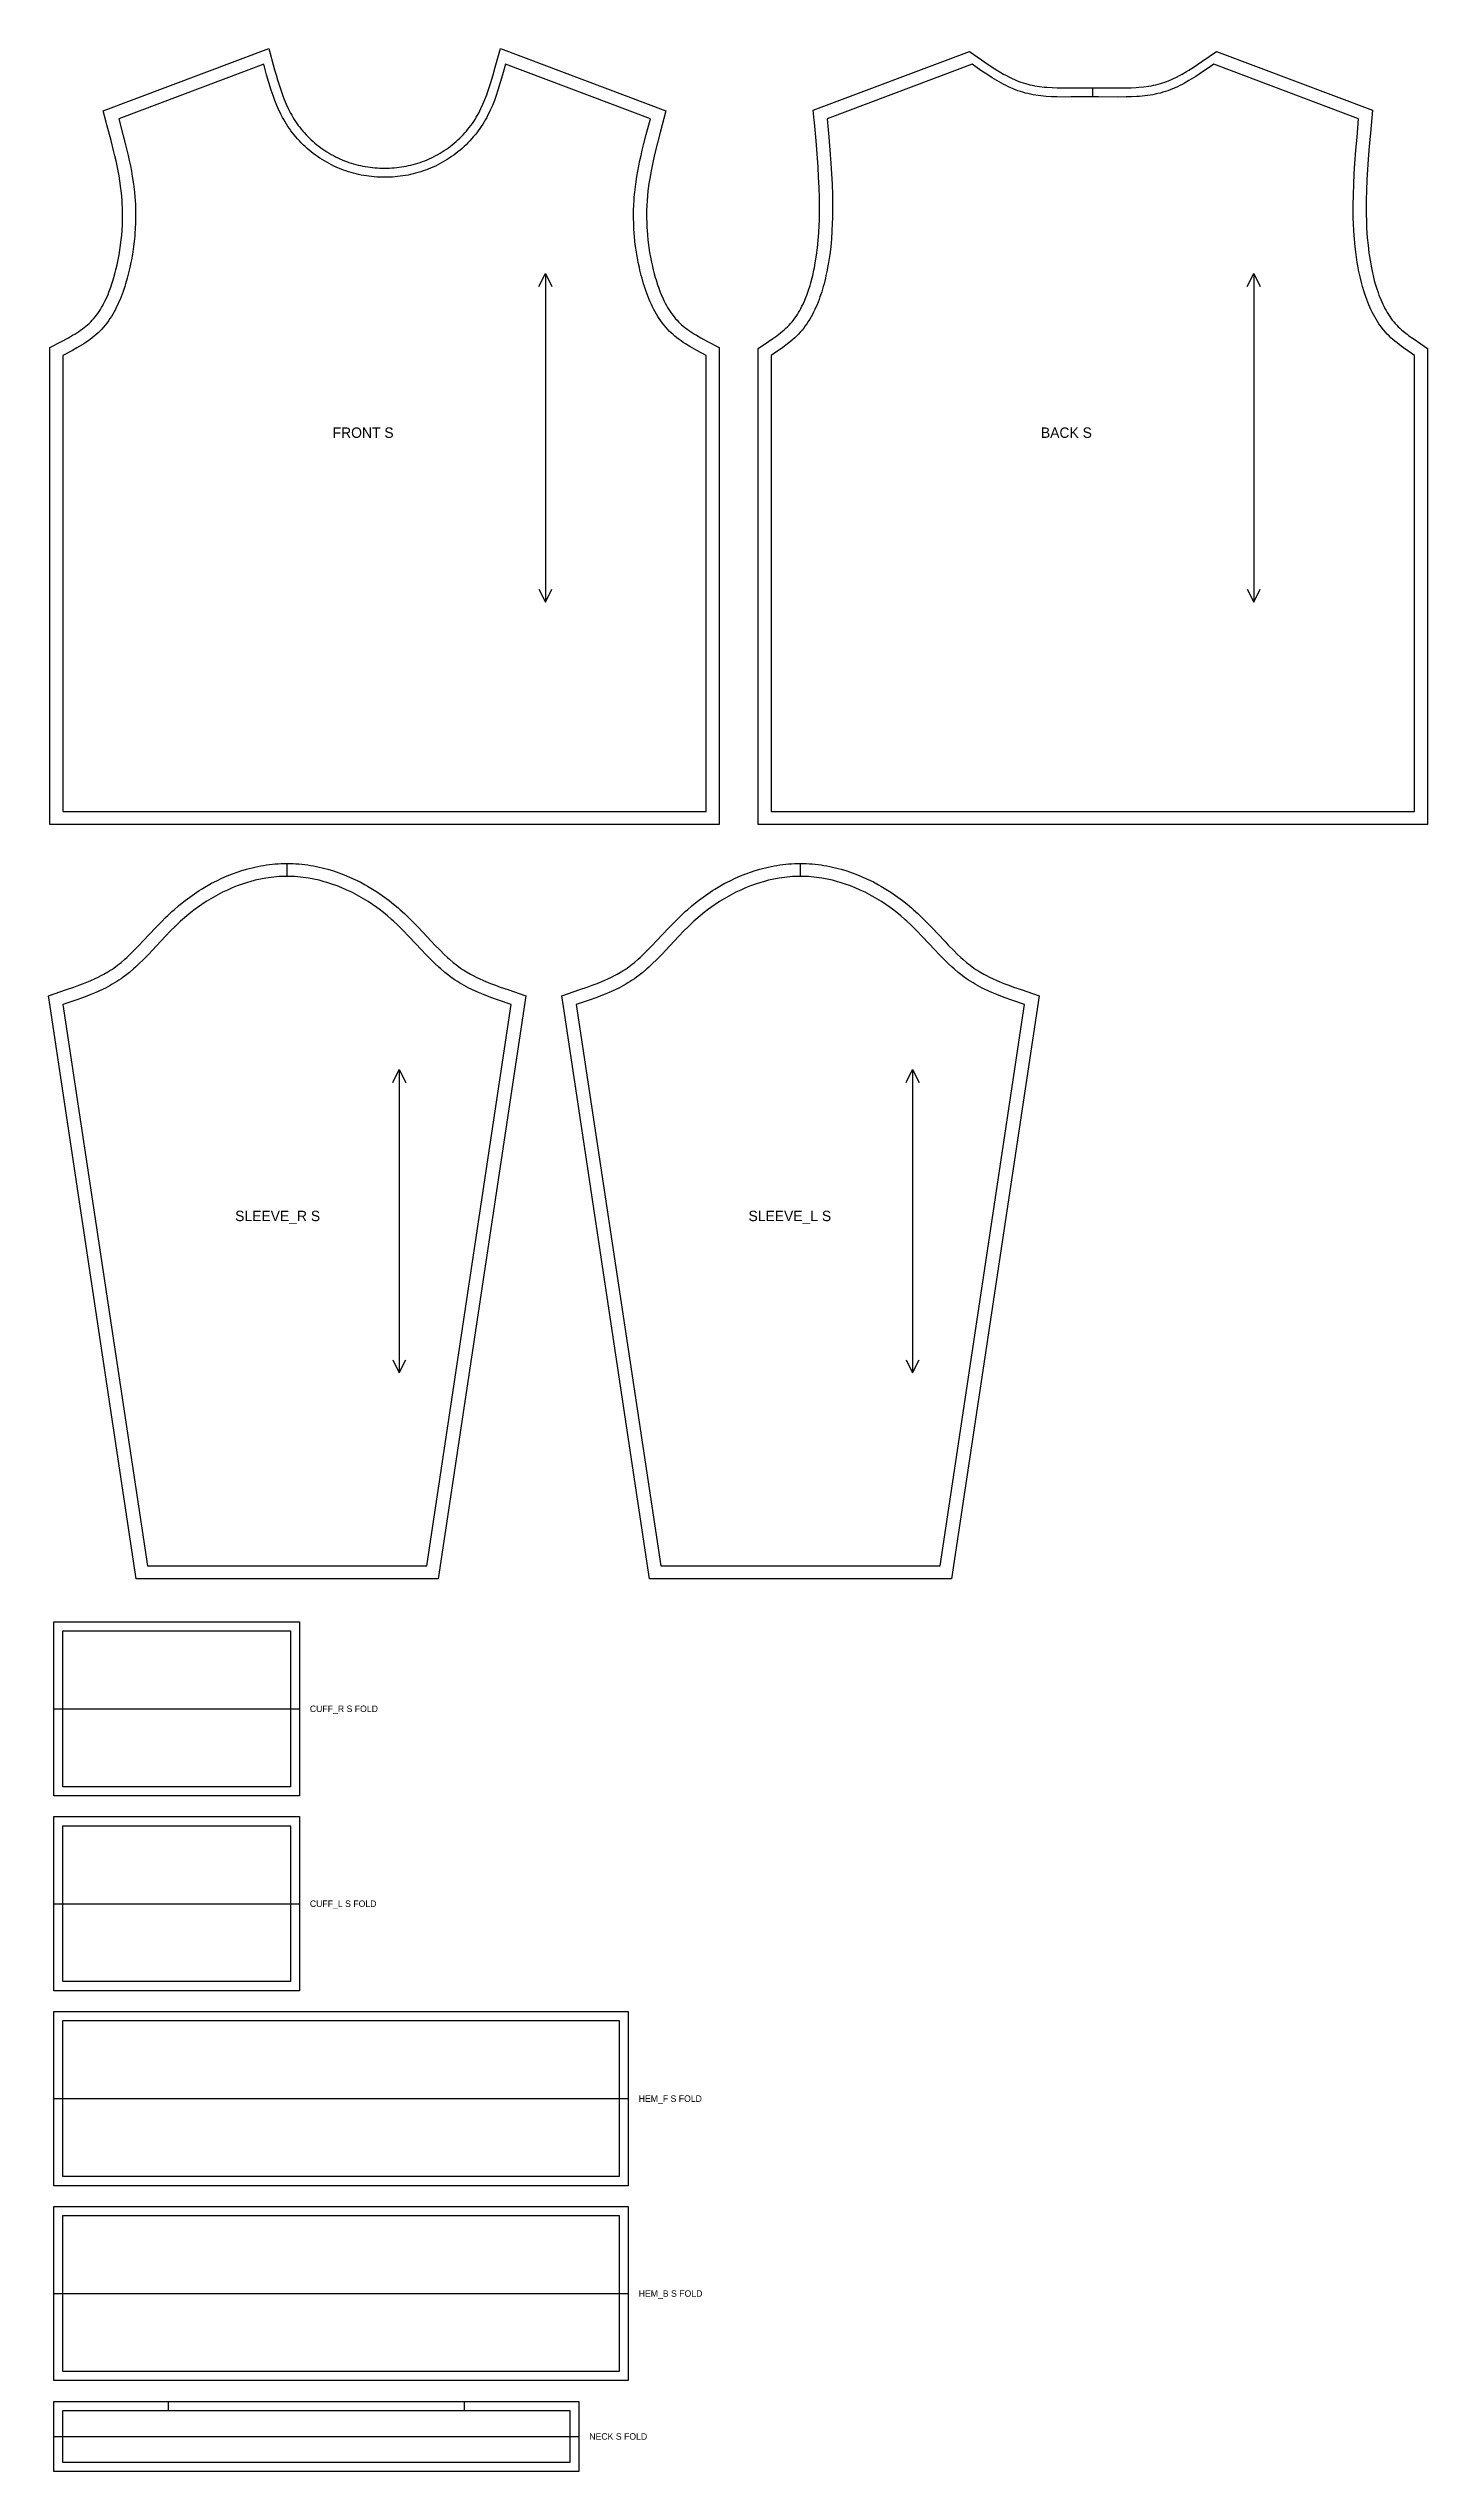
# Model space of a CAD drawing. Extents: x 24 to 1085, y 28 to 1893.
import ezdxf

# ---------------------------------------------------------------- set-up
doc = ezdxf.new("R2010")
doc.units = 0
for name, color, linetype in [('CUT', 7, 'CONTINUOUS'), ('FOLD', 6, 'CONTINUOUS'), ('GRAIN', 3, 'CONTINUOUS'), ('NOTCH', 1, 'CONTINUOUS'), ('SEW', 5, 'CONTINUOUS'), ('TEXT', 2, 'CONTINUOUS')]:
    doc.layers.add(name, color=color, linetype=linetype)

msp = doc.modelspace()

# ---------------------------------------------------------------- linework, layer by layer
at = {"layer": 'CUT'}
for points in [[(68.342, 1836.008), (65.993, 1844.763), (193.435, 1892.768), (197.905, 1876.423), (199.021, 1872.456), (200.167, 1868.535), (201.355, 1864.669), (202.598, 1860.867), (203.911, 1857.135), (205.306, 1853.481), (206.794, 1849.913), (208.389, 1846.437), (210.102, 1843.06), (211.007, 1841.409), (211.946, 1839.786), (212.921, 1838.189), (213.934, 1836.618), (214.974, 1835.092), (216.056, 1833.587), (217.179, 1832.104), (218.341, 1830.643), (219.542, 1829.207), (220.78, 1827.796), (222.055, 1826.412), (223.366, 1825.054), (224.71, 1823.724), (226.087, 1822.424), (227.497, 1821.154), (228.936, 1819.915), (230.406, 1818.709), (231.903, 1817.535), (233.428, 1816.396), (234.978, 1815.291), (236.553, 1814.223), (238.152, 1813.191), (239.773, 1812.198), (241.414, 1811.243), (243.075, 1810.327), (244.755, 1809.453), (246.452, 1808.619), (248.142, 1807.838), (249.85, 1807.096), (251.573, 1806.394), (253.312, 1805.733), (255.066, 1805.111), (256.832, 1804.53), (258.612, 1803.989), (260.403, 1803.487), (262.206, 1803.026), (264.018, 1802.605), (265.84, 1802.224), (267.67, 1801.883), (269.507, 1801.582), (271.351, 1801.322), (273.201, 1801.101), (275.055, 1800.921), (276.913, 1800.78), (278.773, 1800.68), (280.636, 1800.62), (282.5, 1800.6), (284.364, 1800.62), (286.227, 1800.68), (288.087, 1800.78), (289.945, 1800.921), (291.799, 1801.101), (293.649, 1801.322), (295.493, 1801.582), (297.33, 1801.883), (299.16, 1802.224), (300.982, 1802.605), (302.794, 1803.026), (304.597, 1803.487), (306.388, 1803.989), (308.168, 1804.53), (309.934, 1805.111), (311.688, 1805.733), (313.427, 1806.394), (315.15, 1807.096), (316.858, 1807.838), (318.548, 1808.619), (320.245, 1809.453), (321.925, 1810.327), (323.586, 1811.243), (325.227, 1812.198), (326.848, 1813.191), (328.447, 1814.223), (330.022, 1815.291), (331.572, 1816.396), (333.097, 1817.535), (334.594, 1818.709), (336.064, 1819.915), (337.503, 1821.154), (338.913, 1822.424), (340.29, 1823.724), (341.634, 1825.054), (342.945, 1826.412), (344.22, 1827.796), (345.458, 1829.207), (346.659, 1830.643), (347.821, 1832.104), (348.944, 1833.587), (350.026, 1835.092), (351.066, 1836.618), (352.079, 1838.189), (353.054, 1839.786), (353.993, 1841.409), (354.898, 1843.06), (356.611, 1846.437), (358.206, 1849.913), (359.694, 1853.481), (361.089, 1857.135), (361.755, 1858.991), (363.031, 1862.76), (364.245, 1866.595), (365.979, 1872.456), (367.647, 1878.421), (371.565, 1892.768), (499.007, 1844.763), (494.522, 1828.016), (492.456, 1820.081), (490.511, 1812.2), (489.163, 1806.323), (488.329, 1802.42), (487.554, 1798.529), (486.513, 1792.715), (485.91, 1788.852), (485.386, 1785), (485.156, 1783.078), (484.766, 1779.288), (484.466, 1775.544), (484.25, 1771.793), (484.119, 1768.036), (484.086, 1766.155), (484.081, 1762.388), (484.162, 1758.616), (484.328, 1754.837), (484.442, 1752.945), (484.736, 1749.158), (485.115, 1745.364), (485.579, 1741.565), (485.844, 1739.663), (486.437, 1735.856), (487.117, 1732.043), (487.883, 1728.225), (488.299, 1726.314), (489.21, 1722.431), (489.706, 1720.466), (490.769, 1716.569), (491.337, 1714.641), (492.55, 1710.837), (493.196, 1708.965), (494.571, 1705.293), (495.3, 1703.497), (496.845, 1699.997), (497.661, 1698.297), (498.508, 1696.633), (499.384, 1695.006), (500.29, 1693.419), (501.228, 1691.874), (502.196, 1690.371), (503.194, 1688.913), (504.225, 1687.501), (505.287, 1686.136), (506.381, 1684.819), (507.507, 1683.551), (508.666, 1682.334), (509.866, 1681.16), (511.063, 1680.071), (512.317, 1679.002), (513.626, 1677.955), (514.988, 1676.928), (516.402, 1675.919), (517.864, 1674.927), (520.928, 1672.983), (522.524, 1672.029), (525.831, 1670.145), (531.032, 1667.345), (540, 1662.662), (540, 1295.6), (25, 1295.6), (25, 1662.662), (33.968, 1667.345), (39.169, 1670.145), (42.476, 1672.029), (44.072, 1672.983), (47.136, 1674.927), (48.598, 1675.919), (50.012, 1676.928), (51.374, 1677.955), (52.683, 1679.002), (53.937, 1680.071), (55.134, 1681.16), (56.334, 1682.334), (57.493, 1683.551), (58.619, 1684.819), (59.713, 1686.136), (60.775, 1687.501), (61.806, 1688.913), (62.804, 1690.371), (63.772, 1691.874), (64.71, 1693.419), (65.616, 1695.006), (66.492, 1696.633), (67.339, 1698.297), (68.155, 1699.997), (69.7, 1703.497), (70.429, 1705.293), (71.804, 1708.965), (72.45, 1710.837), (73.663, 1714.641), (74.231, 1716.569), (75.294, 1720.466), (75.79, 1722.431), (76.701, 1726.314), (77.511, 1730.135), (78.234, 1733.95), (78.563, 1735.856), (79.156, 1739.663), (79.664, 1743.465), (80.085, 1747.262), (80.264, 1749.158), (80.558, 1752.945), (80.766, 1756.727), (80.889, 1760.503), (80.919, 1762.388), (80.914, 1766.155), (80.826, 1769.915), (80.652, 1773.669), (80.534, 1775.544), (80.234, 1779.288), (79.844, 1783.078), (79.614, 1785), (78.798, 1790.782), (78.157, 1794.65), (77.446, 1798.529), (76.671, 1802.42), (75.837, 1806.323), (74.95, 1810.237), (74.017, 1814.165), (72.037, 1822.059), (68.879, 1834.005)], [(613.041, 1837.698), (612.354, 1845.276), (732.497, 1890.532), (741.922, 1883.961), (747.007, 1880.474), (752.057, 1877.151), (755.411, 1875.062), (758.758, 1873.096), (760.431, 1872.165), (763.776, 1870.42), (765.45, 1869.61), (767.124, 1868.844), (768.8, 1868.125), (770.477, 1867.454), (772.158, 1866.833), (773.841, 1866.264), (775.573, 1865.736), (777.325, 1865.256), (779.101, 1864.821), (780.899, 1864.43), (782.721, 1864.081), (784.565, 1863.772), (786.432, 1863.501), (790.232, 1863.063), (792.163, 1862.893), (796.085, 1862.638), (800.083, 1862.484), (806.207, 1862.401), (810.367, 1862.416), (825.323, 1862.594), (831.846, 1862.578), (846.72, 1862.403), (852.892, 1862.439), (856.925, 1862.55), (860.886, 1862.752), (862.837, 1862.893), (866.679, 1863.265), (870.435, 1863.772), (872.279, 1864.081), (874.101, 1864.43), (875.899, 1864.821), (877.675, 1865.256), (879.427, 1865.736), (881.159, 1866.264), (882.842, 1866.833), (884.523, 1867.454), (886.2, 1868.125), (887.876, 1868.844), (889.55, 1869.61), (891.224, 1870.42), (894.569, 1872.165), (896.242, 1873.096), (899.589, 1875.062), (901.265, 1876.092), (904.623, 1878.236), (907.993, 1880.474), (911.378, 1882.784), (922.503, 1890.532), (1042.646, 1845.276), (1041.053, 1827.632), (1040.189, 1817.605), (1039.403, 1807.619), (1038.857, 1799.662), (1038.403, 1791.734), (1038.061, 1783.836), (1037.851, 1776.014), (1037.802, 1772.124), (1037.795, 1768.244), (1037.833, 1764.373), (1037.92, 1760.51), (1038.149, 1754.73), (1038.372, 1750.884), (1038.656, 1747.043), (1039.202, 1741.291), (1039.902, 1735.545), (1040.768, 1729.802), (1041.81, 1724.061), (1042.635, 1720.117), (1043.082, 1718.158), (1044.048, 1714.271), (1044.569, 1712.347), (1045.69, 1708.552), (1046.922, 1704.84), (1047.582, 1703.019), (1048.988, 1699.459), (1049.737, 1697.724), (1050.517, 1696.021), (1051.328, 1694.352), (1052.171, 1692.719), (1053.046, 1691.124), (1053.953, 1689.567), (1054.893, 1688.051), (1055.867, 1686.577), (1056.874, 1685.145), (1057.915, 1683.758), (1058.99, 1682.416), (1060.101, 1681.119), (1061.252, 1679.866), (1062.436, 1678.661), (1063.68, 1677.474), (1064.982, 1676.301), (1066.341, 1675.141), (1069.215, 1672.852), (1070.724, 1671.718), (1073.871, 1669.46), (1077.164, 1667.197), (1085, 1661.933), (1085, 1295.6), (570, 1295.6), (570, 1661.933), (577.836, 1667.197), (581.129, 1669.46), (584.276, 1671.718), (587.248, 1673.992), (588.659, 1675.141), (590.018, 1676.301), (591.32, 1677.474), (592.564, 1678.661), (593.748, 1679.866), (594.899, 1681.119), (596.01, 1682.416), (597.085, 1683.758), (598.126, 1685.145), (599.133, 1686.577), (600.107, 1688.051), (601.047, 1689.567), (601.954, 1691.124), (602.829, 1692.719), (603.672, 1694.352), (604.483, 1696.021), (605.263, 1697.724), (606.73, 1701.225), (607.418, 1703.019), (608.708, 1706.685), (609.884, 1710.441), (610.431, 1712.347), (611.447, 1716.208), (611.918, 1718.158), (612.789, 1722.085), (613.19, 1724.061), (613.905, 1727.888), (614.829, 1733.63), (615.583, 1739.375), (616.179, 1745.125), (616.628, 1750.884), (616.941, 1756.655), (617.08, 1760.51), (617.167, 1764.373), (617.207, 1770.183), (617.179, 1774.068), (617.11, 1777.962), (616.865, 1785.808), (616.493, 1793.713), (616.015, 1801.649), (615.294, 1811.608), (614.473, 1821.611), (613.223, 1835.682)], [(25.111, 1155.512), (23.864, 1163.8), (37.697, 1168.469), (43.474, 1170.479), (47.248, 1171.848), (50.947, 1173.256), (54.563, 1174.712), (56.337, 1175.462), (59.811, 1177.012), (61.509, 1177.815), (64.822, 1179.481), (66.435, 1180.346), (69.571, 1182.149), (71.091, 1183.089), (72.581, 1184.057), (74.053, 1185.062), (76.955, 1187.188), (79.813, 1189.464), (82.637, 1191.88), (84.039, 1193.137), (86.827, 1195.741), (89.602, 1198.455), (93.76, 1202.703), (96.541, 1205.632), (106.505, 1216.264), (110.969, 1220.887), (114.041, 1223.951), (115.61, 1225.472), (118.825, 1228.479), (120.469, 1229.959), (123.819, 1232.851), (125.525, 1234.263), (128.994, 1237.014), (130.757, 1238.353), (134.342, 1240.955), (136.162, 1242.216), (139.859, 1244.659), (141.734, 1245.839), (145.539, 1248.114), (149.414, 1250.271), (153.358, 1252.308), (157.369, 1254.218), (161.444, 1255.999), (165.584, 1257.645), (169.785, 1259.153), (171.915, 1259.856), (176.218, 1261.151), (178.39, 1261.741), (180.574, 1262.293), (182.77, 1262.805), (184.977, 1263.277), (187.194, 1263.707), (189.421, 1264.096), (191.657, 1264.442), (193.901, 1264.744), (196.153, 1265.002), (198.411, 1265.215), (200.676, 1265.382), (202.947, 1265.503), (205.222, 1265.576), (207.5, 1265.6), (209.778, 1265.576), (212.053, 1265.503), (214.324, 1265.382), (216.589, 1265.215), (218.847, 1265.002), (221.099, 1264.744), (223.343, 1264.442), (225.579, 1264.096), (227.806, 1263.707), (230.023, 1263.277), (232.23, 1262.805), (234.426, 1262.293), (236.61, 1261.741), (238.782, 1261.151), (243.085, 1259.856), (247.323, 1258.417), (251.494, 1256.839), (255.602, 1255.125), (259.645, 1253.279), (263.623, 1251.305), (267.532, 1249.207), (269.461, 1248.114), (273.266, 1245.839), (276.999, 1243.451), (280.658, 1240.955), (282.46, 1239.667), (286.006, 1237.014), (289.475, 1234.263), (292.866, 1231.416), (294.531, 1229.959), (297.795, 1226.982), (300.959, 1223.951), (304.031, 1220.887), (308.495, 1216.264), (318.459, 1205.632), (321.24, 1202.703), (325.398, 1198.455), (328.173, 1195.741), (330.961, 1193.137), (332.363, 1191.88), (335.187, 1189.464), (338.045, 1187.188), (340.947, 1185.062), (342.419, 1184.057), (343.909, 1183.089), (345.429, 1182.149), (348.565, 1180.346), (350.178, 1179.481), (353.491, 1177.815), (355.189, 1177.012), (358.663, 1175.462), (360.437, 1174.712), (364.053, 1173.256), (367.752, 1171.848), (371.526, 1170.479), (377.303, 1168.469), (391.136, 1163.8), (323.608, 715), (91.392, 715), (90.111, 723.512)], [(420.111, 1155.512), (418.864, 1163.8), (432.697, 1168.469), (438.474, 1170.479), (442.248, 1171.848), (445.947, 1173.256), (449.563, 1174.712), (451.337, 1175.462), (454.811, 1177.012), (456.509, 1177.815), (459.822, 1179.481), (461.435, 1180.346), (464.571, 1182.149), (466.091, 1183.089), (467.581, 1184.057), (469.053, 1185.062), (471.955, 1187.188), (474.813, 1189.464), (477.637, 1191.88), (479.039, 1193.137), (481.827, 1195.741), (484.602, 1198.455), (488.76, 1202.703), (491.541, 1205.632), (501.505, 1216.264), (505.969, 1220.887), (509.041, 1223.951), (510.61, 1225.472), (513.825, 1228.479), (515.469, 1229.959), (518.819, 1232.851), (520.525, 1234.263), (523.994, 1237.014), (525.757, 1238.353), (529.342, 1240.955), (531.162, 1242.216), (534.859, 1244.659), (536.734, 1245.839), (540.539, 1248.114), (544.414, 1250.271), (548.358, 1252.308), (552.369, 1254.218), (556.444, 1255.999), (560.584, 1257.645), (564.785, 1259.153), (566.915, 1259.856), (571.218, 1261.151), (573.39, 1261.741), (575.574, 1262.293), (577.77, 1262.805), (579.977, 1263.277), (582.194, 1263.707), (584.421, 1264.096), (586.657, 1264.442), (588.901, 1264.744), (591.153, 1265.002), (593.411, 1265.215), (595.676, 1265.382), (597.947, 1265.503), (600.222, 1265.576), (602.5, 1265.6), (604.778, 1265.576), (607.053, 1265.503), (609.324, 1265.382), (611.589, 1265.215), (613.847, 1265.002), (616.099, 1264.744), (618.343, 1264.442), (620.579, 1264.096), (622.806, 1263.707), (625.023, 1263.277), (627.23, 1262.805), (629.426, 1262.293), (631.61, 1261.741), (633.782, 1261.151), (638.085, 1259.856), (642.323, 1258.417), (646.494, 1256.839), (650.602, 1255.125), (654.645, 1253.279), (658.623, 1251.305), (662.532, 1249.207), (664.461, 1248.114), (668.266, 1245.839), (671.999, 1243.451), (675.658, 1240.955), (677.46, 1239.667), (681.006, 1237.014), (684.475, 1234.263), (687.866, 1231.416), (689.531, 1229.959), (692.795, 1226.982), (695.959, 1223.951), (699.031, 1220.887), (703.495, 1216.264), (713.459, 1205.632), (716.24, 1202.703), (720.398, 1198.455), (723.173, 1195.741), (725.961, 1193.137), (727.363, 1191.88), (730.187, 1189.464), (733.045, 1187.188), (735.947, 1185.062), (737.419, 1184.057), (738.909, 1183.089), (740.429, 1182.149), (743.565, 1180.346), (745.178, 1179.481), (748.491, 1177.815), (750.189, 1177.012), (753.663, 1175.462), (755.437, 1174.712), (759.053, 1173.256), (762.752, 1171.848), (766.526, 1170.479), (772.303, 1168.469), (786.136, 1163.8), (718.608, 715), (486.392, 715), (485.111, 723.512)], [(28, 682), (217, 682), (217, 548), (28, 548)], [(28, 532), (217, 532), (217, 398), (28, 398)], [(28, 382), (470, 382), (470, 248), (28, 248)], [(28, 232), (470, 232), (470, 98), (28, 98)], [(28, 82), (432, 82), (432, 28), (28, 28)]]:
    msp.add_lwpolyline(points, close=True, dxfattribs=at)
at = {"layer": 'FOLD'}
for points in [[(28, 615), (217, 615)], [(28, 465), (217, 465)], [(28, 315), (470, 315)], [(28, 165), (470, 165)], [(28, 55), (432, 55)]]:
    msp.add_lwpolyline(points, dxfattribs=at)
at = {"layer": 'GRAIN'}
for points in [[(401.25, 1709.6), (406.25, 1719.6), (411.25, 1709.6)], [(406.25, 1719.6), (406.25, 1466.6)], [(946.25, 1709.6), (951.25, 1719.6), (956.25, 1709.6)], [(951.25, 1719.6), (951.25, 1466.6)], [(401.25, 1476.6), (406.25, 1466.6), (411.25, 1476.6)], [(946.25, 1476.6), (951.25, 1466.6), (956.25, 1476.6)], [(288.75, 1097.032), (293.75, 1107.032), (298.75, 1097.032)], [(293.75, 1107.032), (293.75, 873.568)], [(683.75, 1097.032), (688.75, 1107.032), (693.75, 1097.032)], [(688.75, 1107.032), (688.75, 873.568)], [(288.75, 883.568), (293.75, 873.568), (298.75, 883.568)], [(683.75, 883.568), (688.75, 873.568), (693.75, 883.568)]]:
    msp.add_lwpolyline(points, dxfattribs=at)
at = {"layer": 'NOTCH'}
for points in [[(827.5, 1855.6), (827.5, 1862.6)], [(207.5, 1255.6), (207.5, 1265.6)], [(602.5, 1255.6), (602.5, 1265.6)], [(116.12, 75), (116.12, 82)], [(343.88, 75), (343.88, 82)]]:
    msp.add_lwpolyline(points, dxfattribs=at)
at = {"layer": 'SEW'}
for points in [[(78, 1838.6), (81.2, 1826.563), (83.243, 1818.531), (84.218, 1814.511), (85.152, 1810.487), (86.04, 1806.46), (86.873, 1802.428), (87.647, 1798.391), (88.353, 1794.348), (89.271, 1788.272), (89.779, 1784.213), (90, 1782.18), (90.363, 1778.215), (90.51, 1776.23), (90.739, 1772.254), (90.878, 1768.272), (90.927, 1764.284), (90.918, 1762.287), (90.833, 1758.29), (90.657, 1754.287), (90.392, 1750.28), (90.225, 1748.275), (89.824, 1744.26), (89.333, 1740.242), (88.751, 1736.22), (88.426, 1734.208), (87.708, 1730.181), (87.315, 1728.167), (86.461, 1724.136), (86, 1722.12), (84.974, 1717.957), (84.422, 1715.88), (83.234, 1711.745), (82.597, 1709.691), (81.228, 1705.622), (80.496, 1703.61), (78.928, 1699.644), (78.09, 1697.693), (77.216, 1695.766), (76.303, 1693.866), (75.352, 1691.995), (74.36, 1690.154), (73.327, 1688.346), (72.252, 1686.573), (71.133, 1684.837), (69.97, 1683.139), (68.762, 1681.483), (67.507, 1679.87), (66.204, 1678.302), (64.853, 1676.781), (63.452, 1675.31), (62, 1673.89), (60.547, 1672.567), (59.049, 1671.291), (57.509, 1670.058), (55.929, 1668.867), (54.312, 1667.712), (52.663, 1666.593), (50.983, 1665.504), (47.544, 1663.409), (45.792, 1662.395), (42.235, 1660.422), (35, 1656.6), (35, 1305.6), (530, 1305.6), (530, 1656.6), (522.765, 1660.422), (519.208, 1662.395), (517.456, 1663.409), (514.017, 1665.504), (512.337, 1666.593), (510.688, 1667.712), (509.071, 1668.867), (507.491, 1670.058), (505.951, 1671.291), (504.453, 1672.567), (503, 1673.89), (501.548, 1675.31), (500.147, 1676.781), (498.796, 1678.302), (497.493, 1679.87), (496.238, 1681.483), (495.03, 1683.139), (493.867, 1684.837), (492.748, 1686.573), (491.673, 1688.346), (490.64, 1690.154), (489.648, 1691.995), (488.697, 1693.866), (487.784, 1695.766), (486.91, 1697.693), (486.072, 1699.644), (484.504, 1703.61), (483.772, 1705.622), (482.403, 1709.691), (481.766, 1711.745), (480.578, 1715.88), (480.026, 1717.957), (479, 1722.12), (478.539, 1724.136), (477.685, 1728.167), (477.292, 1730.181), (476.574, 1734.208), (476.249, 1736.22), (475.667, 1740.242), (475.176, 1744.26), (474.775, 1748.275), (474.608, 1750.28), (474.343, 1754.287), (474.167, 1758.29), (474.082, 1762.287), (474.073, 1764.284), (474.122, 1768.272), (474.261, 1772.254), (474.49, 1776.23), (474.637, 1778.215), (475, 1782.18), (475.221, 1784.213), (475.729, 1788.272), (476.647, 1794.348), (477.353, 1798.391), (478.127, 1802.428), (478.96, 1806.46), (479.848, 1810.487), (480.782, 1814.511), (481.757, 1818.531), (483.8, 1826.563), (487, 1838.6), (375.5, 1880.6), (373.278, 1872.537), (371.54, 1866.529), (369.684, 1860.583), (368.358, 1856.668), (366.942, 1852.801), (365.423, 1848.99), (363.784, 1845.243), (362.916, 1843.397), (362.012, 1841.569), (361.072, 1839.761), (360.092, 1837.974), (359.071, 1836.209), (358.008, 1834.468), (356.9, 1832.75), (355.761, 1831.078), (354.577, 1829.431), (353.351, 1827.811), (352.083, 1826.218), (350.774, 1824.653), (349.425, 1823.116), (348.038, 1821.61), (346.614, 1820.134), (345.154, 1818.69), (343.659, 1817.279), (342.13, 1815.901), (340.568, 1814.557), (338.975, 1813.249), (337.351, 1811.976), (335.698, 1810.741), (334.017, 1809.543), (332.309, 1808.385), (330.576, 1807.266), (328.817, 1806.188), (327.035, 1805.151), (325.231, 1804.157), (323.406, 1803.207), (321.56, 1802.3), (319.721, 1801.45), (317.864, 1800.643), (315.991, 1799.881), (314.102, 1799.162), (312.198, 1798.488), (310.28, 1797.857), (308.35, 1797.269), (306.408, 1796.726), (304.454, 1796.226), (302.491, 1795.77), (300.518, 1795.357), (298.537, 1794.988), (296.548, 1794.662), (294.553, 1794.38), (292.553, 1794.142), (290.548, 1793.947), (288.539, 1793.795), (286.528, 1793.687), (284.514, 1793.622), (282.5, 1793.6), (280.486, 1793.622), (278.472, 1793.687), (276.461, 1793.795), (274.452, 1793.947), (272.447, 1794.142), (270.447, 1794.38), (268.452, 1794.662), (266.463, 1794.988), (264.482, 1795.357), (262.509, 1795.77), (260.546, 1796.226), (258.592, 1796.726), (256.65, 1797.269), (254.72, 1797.857), (252.802, 1798.488), (250.898, 1799.162), (249.009, 1799.881), (247.136, 1800.643), (245.279, 1801.45), (243.44, 1802.3), (241.594, 1803.207), (239.769, 1804.157), (237.965, 1805.151), (236.183, 1806.188), (234.424, 1807.266), (232.691, 1808.385), (230.983, 1809.543), (229.302, 1810.741), (227.649, 1811.976), (226.025, 1813.249), (224.432, 1814.557), (222.87, 1815.901), (221.341, 1817.279), (219.846, 1818.69), (218.386, 1820.134), (216.962, 1821.61), (215.575, 1823.116), (214.226, 1824.653), (212.917, 1826.218), (211.649, 1827.811), (210.423, 1829.431), (209.239, 1831.078), (208.1, 1832.75), (206.992, 1834.468), (205.929, 1836.209), (204.908, 1837.974), (203.928, 1839.761), (202.988, 1841.569), (202.084, 1843.397), (201.216, 1845.243), (199.577, 1848.99), (198.058, 1852.801), (196.642, 1856.668), (195.316, 1860.583), (193.46, 1866.529), (191.722, 1872.537), (189.5, 1880.6)], [(623, 1838.6), (624.262, 1824.482), (625.105, 1814.4), (625.857, 1804.323), (626.367, 1796.266), (626.774, 1788.215), (627.058, 1780.183), (627.198, 1772.197), (627.191, 1766.209), (627.127, 1762.216), (627.011, 1758.221), (626.73, 1752.226), (626.311, 1746.225), (625.74, 1740.216), (625.007, 1734.197), (624.098, 1728.166), (623.388, 1724.137), (623, 1722.12), (622.128, 1717.954), (621.654, 1715.873), (620.622, 1711.724), (620.063, 1709.66), (618.853, 1705.564), (617.511, 1701.522), (616.788, 1699.525), (616.03, 1697.549), (615.234, 1695.593), (614.4, 1693.661), (613.527, 1691.753), (612.613, 1689.873), (611.657, 1688.022), (610.659, 1686.201), (609.617, 1684.414), (608.529, 1682.661), (607.396, 1680.944), (606.216, 1679.267), (604.987, 1677.629), (603.709, 1676.035), (602.38, 1674.484), (601, 1672.98), (599.583, 1671.538), (598.119, 1670.14), (596.611, 1668.782), (595.063, 1667.461), (593.479, 1666.172), (590.221, 1663.677), (588.554, 1662.464), (585.164, 1660.09), (580, 1656.6), (580, 1305.6), (1075, 1305.6), (1075, 1656.6), (1069.836, 1660.09), (1066.446, 1662.464), (1064.779, 1663.677), (1061.521, 1666.172), (1059.937, 1667.461), (1058.389, 1668.782), (1056.881, 1670.14), (1055.417, 1671.538), (1054, 1672.98), (1052.62, 1674.484), (1051.291, 1676.035), (1050.013, 1677.629), (1048.784, 1679.267), (1047.604, 1680.944), (1046.471, 1682.661), (1045.383, 1684.414), (1044.341, 1686.201), (1043.343, 1688.022), (1042.387, 1689.873), (1041.473, 1691.753), (1040.6, 1693.661), (1039.766, 1695.593), (1038.97, 1697.549), (1038.212, 1699.525), (1037.489, 1701.522), (1036.147, 1705.564), (1034.937, 1709.66), (1034.378, 1711.724), (1033.346, 1715.873), (1032.872, 1717.954), (1032, 1722.12), (1031.612, 1724.137), (1030.902, 1728.166), (1029.993, 1734.197), (1029.26, 1740.216), (1028.689, 1746.225), (1028.27, 1752.226), (1027.989, 1758.221), (1027.873, 1762.216), (1027.809, 1766.209), (1027.802, 1772.197), (1027.942, 1780.183), (1028.226, 1788.215), (1028.633, 1796.266), (1029.143, 1804.323), (1029.895, 1814.4), (1030.738, 1824.482), (1032, 1838.6), (920.5, 1880.6), (915.35, 1877.02), (911.906, 1874.67), (906.71, 1871.251), (903.217, 1869.075), (901.459, 1868.026), (897.919, 1866.019), (896.134, 1865.066), (894.338, 1864.151), (892.531, 1863.276), (890.712, 1862.444), (888.881, 1861.658), (887.035, 1860.92), (885.175, 1860.233), (883.3, 1859.6), (881.374, 1859.012), (879.432, 1858.48), (877.475, 1858.001), (875.503, 1857.572), (873.517, 1857.192), (871.517, 1856.856), (869.505, 1856.564), (867.48, 1856.311), (863.396, 1855.915), (861.339, 1855.767), (857.195, 1855.555), (853.016, 1855.44), (846.695, 1855.403), (831.781, 1855.578), (825.359, 1855.594), (810.424, 1855.417), (806.192, 1855.401), (799.891, 1855.487), (795.729, 1855.647), (791.604, 1855.915), (789.556, 1856.096), (785.495, 1856.564), (783.483, 1856.856), (781.483, 1857.192), (779.497, 1857.572), (777.525, 1858.001), (775.568, 1858.48), (773.626, 1859.012), (771.7, 1859.6), (769.825, 1860.233), (767.965, 1860.92), (766.119, 1861.658), (764.288, 1862.444), (762.469, 1863.276), (760.662, 1864.151), (758.866, 1865.066), (755.307, 1867.006), (751.783, 1869.075), (750.033, 1870.151), (746.553, 1872.373), (741.371, 1875.84), (734.5, 1880.6)], [(35, 1157), (100, 725), (315, 725), (380, 1157), (370.132, 1160.366), (364.273, 1162.473), (358.498, 1164.702), (354.71, 1166.277), (352.838, 1167.096), (349.146, 1168.808), (347.327, 1169.703), (343.751, 1171.581), (341.996, 1172.567), (340.264, 1173.587), (338.556, 1174.642), (336.875, 1175.734), (335.215, 1176.868), (333.58, 1178.039), (331.97, 1179.245), (328.817, 1181.755), (325.744, 1184.384), (324.234, 1185.738), (321.259, 1188.516), (318.336, 1191.374), (314.024, 1195.78), (311.181, 1198.774), (301.245, 1209.377), (296.909, 1213.867), (293.965, 1216.805), (292.472, 1218.251), (289.438, 1221.09), (287.893, 1222.479), (284.751, 1225.192), (281.537, 1227.816), (278.253, 1230.345), (276.586, 1231.574), (273.202, 1233.956), (269.753, 1236.235), (266.241, 1238.408), (264.462, 1239.453), (260.859, 1241.459), (257.197, 1243.35), (253.478, 1245.122), (249.705, 1246.77), (245.878, 1248.292), (242, 1249.684), (238.059, 1250.946), (236.071, 1251.525), (232.066, 1252.576), (228.025, 1253.478), (223.955, 1254.229), (221.911, 1254.545), (219.862, 1254.821), (217.808, 1255.056), (215.751, 1255.25), (213.691, 1255.402), (211.629, 1255.512), (209.565, 1255.578), (207.5, 1255.6), (205.435, 1255.578), (203.371, 1255.512), (201.309, 1255.402), (199.249, 1255.25), (197.192, 1255.056), (195.138, 1254.821), (193.089, 1254.545), (191.045, 1254.229), (186.975, 1253.478), (182.934, 1252.576), (178.929, 1251.525), (176.941, 1250.946), (173, 1249.684), (169.122, 1248.292), (165.295, 1246.77), (161.522, 1245.122), (157.803, 1243.35), (154.141, 1241.459), (150.538, 1239.453), (148.759, 1238.408), (145.247, 1236.235), (141.798, 1233.956), (138.414, 1231.574), (136.747, 1230.345), (133.463, 1227.816), (130.249, 1225.192), (127.107, 1222.479), (125.562, 1221.09), (122.528, 1218.251), (121.035, 1216.805), (118.091, 1213.867), (113.755, 1209.377), (103.819, 1198.774), (100.976, 1195.78), (96.664, 1191.374), (93.741, 1188.516), (90.766, 1185.738), (89.256, 1184.384), (86.183, 1181.755), (83.03, 1179.245), (81.42, 1178.039), (79.785, 1176.868), (78.125, 1175.734), (76.444, 1174.642), (74.736, 1173.587), (73.004, 1172.567), (71.249, 1171.581), (67.673, 1169.703), (65.854, 1168.808), (62.162, 1167.096), (60.29, 1166.277), (56.502, 1164.702), (50.727, 1162.473), (44.868, 1160.366)], [(430, 1157), (495, 725), (710, 725), (775, 1157), (765.132, 1160.366), (759.273, 1162.473), (753.498, 1164.702), (749.71, 1166.277), (747.838, 1167.096), (744.146, 1168.808), (742.327, 1169.703), (738.751, 1171.581), (736.996, 1172.567), (735.264, 1173.587), (733.556, 1174.642), (731.875, 1175.734), (730.215, 1176.868), (728.58, 1178.039), (726.97, 1179.245), (723.817, 1181.755), (720.744, 1184.384), (719.234, 1185.738), (716.259, 1188.516), (713.336, 1191.374), (709.024, 1195.78), (706.181, 1198.774), (696.245, 1209.377), (691.909, 1213.867), (688.965, 1216.805), (687.472, 1218.251), (684.438, 1221.09), (682.893, 1222.479), (679.751, 1225.192), (676.537, 1227.816), (673.253, 1230.345), (671.586, 1231.574), (668.202, 1233.956), (664.753, 1236.235), (661.241, 1238.408), (659.462, 1239.453), (655.859, 1241.459), (652.197, 1243.35), (648.478, 1245.122), (644.705, 1246.77), (640.878, 1248.292), (637, 1249.684), (633.059, 1250.946), (631.071, 1251.525), (627.066, 1252.576), (623.025, 1253.478), (618.955, 1254.229), (616.911, 1254.545), (614.862, 1254.821), (612.808, 1255.056), (610.751, 1255.25), (608.691, 1255.402), (606.629, 1255.512), (604.565, 1255.578), (602.5, 1255.6), (600.435, 1255.578), (598.371, 1255.512), (596.309, 1255.402), (594.249, 1255.25), (592.192, 1255.056), (590.138, 1254.821), (588.089, 1254.545), (586.045, 1254.229), (581.975, 1253.478), (577.934, 1252.576), (573.929, 1251.525), (571.941, 1250.946), (568, 1249.684), (564.122, 1248.292), (560.295, 1246.77), (556.522, 1245.122), (552.803, 1243.35), (549.141, 1241.459), (545.538, 1239.453), (543.759, 1238.408), (540.247, 1236.235), (536.798, 1233.956), (533.414, 1231.574), (531.747, 1230.345), (528.463, 1227.816), (525.249, 1225.192), (522.107, 1222.479), (520.562, 1221.09), (517.528, 1218.251), (516.035, 1216.805), (513.091, 1213.867), (508.755, 1209.377), (498.819, 1198.774), (495.976, 1195.78), (491.664, 1191.374), (488.741, 1188.516), (485.766, 1185.738), (484.256, 1184.384), (481.183, 1181.755), (478.03, 1179.245), (476.42, 1178.039), (474.785, 1176.868), (473.125, 1175.734), (471.444, 1174.642), (469.736, 1173.587), (468.004, 1172.567), (466.249, 1171.581), (462.673, 1169.703), (460.854, 1168.808), (457.162, 1167.096), (455.29, 1166.277), (451.502, 1164.702), (445.727, 1162.473), (439.868, 1160.366)], [(35, 675), (210, 675), (210, 555), (35, 555)], [(35, 525), (210, 525), (210, 405), (35, 405)], [(35, 375), (463, 375), (463, 255), (35, 255)], [(35, 225), (463, 225), (463, 105), (35, 105)], [(35, 75), (425, 75), (425, 35), (35, 35)]]:
    msp.add_lwpolyline(points, close=True, dxfattribs=at)

# ---------------------------------------------------------------- texts
at = {"layer": 'TEXT'}
for s, height, p in [('FRONT S', 8, (242.5, 1593.1)), ('BACK S', 8, (787.5, 1593.1)), ('SLEEVE_R S', 8, (167.5, 990.3)), ('SLEEVE_L S', 8, (562.5, 990.3)), ('CUFF_R S FOLD', 5, (225, 612.5)), ('CUFF_L S FOLD', 5, (225, 462.5)), ('HEM_F S FOLD', 5, (478, 312.5)), ('HEM_B S FOLD', 5, (478, 162.5)), ('NECK S FOLD', 5, (440, 52.5))]:
    msp.add_text(s, height=height, dxfattribs=at).set_placement(p)

doc.saveas('drawing.dxf')
